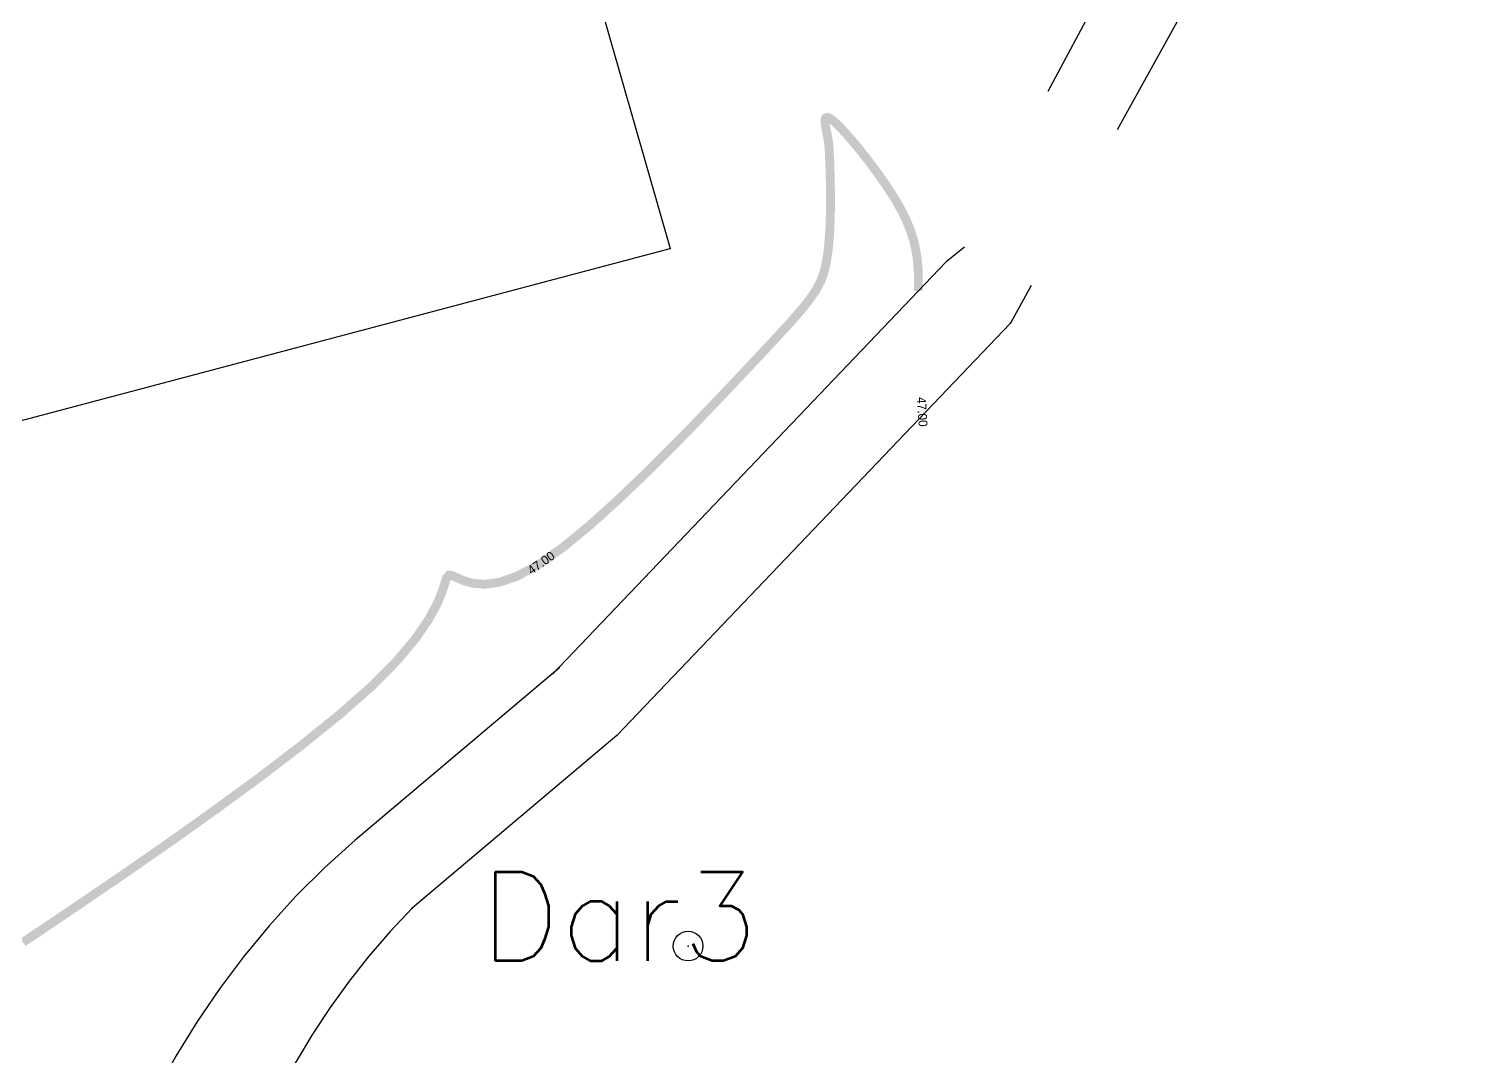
# Model space of a CAD drawing. Header units: metres. Extents: x 64 to 796628, y 142 to 671743.
# Drawn here: x 191.51 to 239.87, y 317.66 to 352.33 of the extents above; entities that cross this region are included whole.
import ezdxf
from ezdxf.enums import TextEntityAlignment as Align

# ---------------------------------------------------------------- set-up
doc = ezdxf.new("R2010")
doc.units = ezdxf.units.M
doc.header["$LTSCALE"] = 2
doc.linetypes.add('ACAD_ISO02W100', pattern=[15, 12, -3])
for name, color, linetype in [('Cotation Courbes de niveau', 246, 'Continuous'), ('COURBE PRINCIPALE', 246, 'Continuous'), ('piste', 7, 'ACAD_ISO02W100'), ('Point Topographie', 1, 'Continuous'), ('texte', 7, 'Continuous')]:
    doc.layers.add(name, color=color, linetype=linetype)
doc.styles.add('Text pro', font='txt.shx', dxfattribs={"height": 5, "bigfont": 'bigfont.shx'})

# ---------------------------------------------------------------- blocks, each defined once
blk = doc.blocks.new('Point topographique')
blk.add_circle((0, 0), 1)
blk.add_point((0, 0))

msp = doc.modelspace()

# ---------------------------------------------------------------- linework, layer by layer
for p, q in [((207.261, 365.522), (213.163, 344.912)), ((207.261, 365.522), (213.163, 344.912)), ((207.261, 365.522), (213.163, 344.912)), ((207.261, 365.522), (213.163, 344.912)), ((207.261, 365.522), (213.163, 344.912)), ((188.278, 338.324), (213.163, 344.912)), ((188.278, 338.324), (213.163, 344.912)), ((188.278, 338.324), (213.163, 344.912)), ((188.278, 338.324), (213.163, 344.912)), ((188.278, 338.324), (213.163, 344.912)), ((223.099, 344.957), (222.482, 344.472)), ((223.099, 344.957), (222.482, 344.472)), ((223.099, 344.957), (222.482, 344.472)), ((223.099, 344.957), (222.482, 344.472)), ((223.099, 344.957), (222.482, 344.472))]:
    msp.add_line(p, q)
for p in [(213.163, 344.912), (213.163, 344.912), (213.163, 344.912), (213.163, 344.912), (213.163, 344.912), (213.163, 344.912), (213.163, 344.912), (213.163, 344.912), (213.163, 344.912), (213.163, 344.912), (213.163, 344.912), (213.163, 344.912), (213.163, 344.912), (213.163, 344.912), (213.163, 344.912), (224.652, 342.4), (224.652, 342.4), (224.652, 342.4), (224.652, 342.4), (224.652, 342.4), (211.366, 328.484), (211.366, 328.484), (211.366, 328.484), (211.366, 328.484), (211.366, 328.484), (204.458, 322.663), (204.458, 322.663), (204.458, 322.663), (204.458, 322.663), (204.458, 322.663), (213.77, 321.38), (213.77, 321.38), (213.77, 321.38), (213.77, 321.38), (213.77, 321.38), (213.77, 321.38), (213.77, 321.38), (213.77, 321.38), (213.77, 321.38), (213.77, 321.38), (213.77, 321.38), (213.77, 321.38), (213.77, 321.38), (213.77, 321.38), (213.77, 321.38), (213.77, 321.38), (213.77, 321.38), (213.77, 321.38), (213.77, 321.38), (213.77, 321.38), (213.77, 321.38), (213.77, 321.38), (213.77, 321.38), (213.77, 321.38), (213.77, 321.38), (213.77, 321.38), (213.77, 321.38), (213.77, 321.38), (213.77, 321.38), (213.77, 321.38), (213.77, 321.38), (213.77, 321.38), (213.77, 321.38), (213.77, 321.38), (213.77, 321.38), (213.77, 321.38), (213.77, 321.38), (213.77, 321.38), (213.77, 321.38), (213.77, 321.38), (213.77, 321.38), (213.77, 321.38), (213.77, 321.38), (213.77, 321.38), (213.77, 321.38), (213.77, 321.38), (213.77, 321.38), (213.77, 321.38), (213.77, 321.38), (213.77, 321.38), (213.77, 321.38), (213.77, 321.38), (213.77, 321.38), (213.77, 321.38), (213.77, 321.38), (213.77, 321.38), (213.77, 321.38), (213.77, 321.38), (213.77, 321.38), (213.77, 321.38), (213.77, 321.38), (213.77, 321.38), (213.77, 321.38), (213.77, 321.38), (213.77, 321.38), (213.77, 321.38), (213.77, 321.38), (213.77, 321.38), (213.77, 321.38), (213.77, 321.38), (213.77, 321.38), (213.77, 321.38), (213.77, 321.38), (213.77, 321.38), (213.77, 321.38), (213.77, 321.38), (213.77, 321.38), (213.77, 321.38), (213.77, 321.38), (213.77, 321.38), (213.77, 321.38), (213.77, 321.38), (213.77, 321.38), (213.77, 321.38), (213.77, 321.38), (213.77, 321.38), (213.77, 321.38), (213.77, 321.38), (213.77, 321.38), (213.77, 321.38), (213.77, 321.38), (213.77, 321.38), (213.77, 321.38), (213.77, 321.38), (213.77, 321.38), (213.77, 321.38), (213.77, 321.38), (213.77, 321.38), (213.77, 321.38), (213.77, 321.38), (213.77, 321.38), (213.77, 321.38), (213.77, 321.38), (213.77, 321.38), (213.77, 321.38)]:
    msp.add_point(p)
at = {"layer": 'COURBE PRINCIPALE', "const_width": 0.3, "elevation": 47, "flags": 128}
msp.add_lwpolyline([(191.321, 321.507), (192.26, 322.134), (193.427, 322.924), (194.778, 323.846), (196.247, 324.866), (197.77, 325.948), (199.283, 327.055), (200.722, 328.153), (202.022, 329.204), (203.119, 330.173), (203.966, 331.031), (204.584, 331.774), (205.014, 332.402), (205.293, 332.917), (205.462, 333.322), (205.559, 333.619), (205.624, 333.808), (205.696, 333.892), (205.809, 333.878), (205.978, 333.801), (206.213, 333.701), (206.522, 333.616), (206.917, 333.588), (207.406, 333.656), (208, 333.861), (208.708, 334.241), (209.533, 334.823), (210.449, 335.575), (211.423, 336.453), (212.421, 337.409), (213.412, 338.398), (214.361, 339.376), (215.236, 340.295), (216.004, 341.111), (216.64, 341.789), (217.151, 342.343), (217.551, 342.797), (217.857, 343.176), (218.084, 343.506), (218.246, 343.811), (218.358, 344.116), (218.436, 344.445), (218.493, 344.818), (218.533, 345.227), (218.559, 345.657), (218.573, 346.095), (218.578, 346.527), (218.575, 346.938), (218.568, 347.316), (218.558, 347.645), (218.548, 347.916), (218.538, 348.134), (218.527, 348.309), (218.515, 348.45), (218.501, 348.566), (218.486, 348.667), (218.467, 348.762), (218.446, 348.861), (218.423, 348.97), (218.402, 349.081), (218.391, 349.184), (218.395, 349.268), (218.42, 349.323), (218.474, 349.339), (218.563, 349.304), (218.692, 349.208), (218.865, 349.045), (219.076, 348.821), (219.315, 348.548), (219.573, 348.237), (219.84, 347.898), (220.107, 347.542), (220.364, 347.181), (220.602, 346.826), (220.814, 346.484), (220.998, 346.154), (221.154, 345.83), (221.283, 345.506), (221.386, 345.178), (221.463, 344.84), (221.514, 344.488), (221.54, 344.115), (221.544, 343.709), (221.541, 343.486)], dxfattribs=at)
msp.add_lwpolyline([(191.321, 321.507), (192.26, 322.134), (193.427, 322.924), (194.778, 323.846), (196.247, 324.866), (197.77, 325.948), (199.283, 327.055), (200.722, 328.153), (202.022, 329.204), (203.119, 330.173), (203.966, 331.031), (204.584, 331.774), (205.014, 332.402), (205.293, 332.917), (205.462, 333.322), (205.559, 333.619), (205.624, 333.808), (205.696, 333.892), (205.809, 333.878), (205.978, 333.801), (206.213, 333.701), (206.522, 333.616), (206.917, 333.588), (207.406, 333.656), (208, 333.861), (208.708, 334.241), (209.533, 334.823), (210.449, 335.575), (211.423, 336.453), (212.421, 337.409), (213.412, 338.398), (214.361, 339.376), (215.236, 340.295), (216.004, 341.111), (216.64, 341.789), (217.151, 342.343), (217.551, 342.797), (217.857, 343.176), (218.084, 343.506), (218.246, 343.811), (218.358, 344.116), (218.436, 344.445), (218.493, 344.818), (218.533, 345.227), (218.559, 345.657), (218.573, 346.095), (218.578, 346.527), (218.575, 346.938), (218.568, 347.316), (218.558, 347.645), (218.548, 347.916), (218.538, 348.134), (218.527, 348.309), (218.515, 348.45), (218.501, 348.566), (218.486, 348.667), (218.467, 348.762), (218.446, 348.861), (218.423, 348.97), (218.402, 349.081), (218.391, 349.184), (218.395, 349.268), (218.42, 349.323), (218.474, 349.339), (218.563, 349.304), (218.692, 349.208), (218.865, 349.045), (219.076, 348.821), (219.315, 348.548), (219.573, 348.237), (219.84, 347.898), (220.107, 347.542), (220.364, 347.181), (220.602, 346.826), (220.814, 346.484), (220.998, 346.154), (221.154, 345.83), (221.283, 345.506), (221.386, 345.178), (221.463, 344.84), (221.514, 344.488), (221.54, 344.115), (221.544, 343.709), (221.541, 343.486)], dxfattribs=at)
msp.add_lwpolyline([(191.321, 321.507), (192.26, 322.134), (193.427, 322.924), (194.778, 323.846), (196.247, 324.866), (197.77, 325.948), (199.283, 327.055), (200.722, 328.153), (202.022, 329.204), (203.119, 330.173), (203.966, 331.031), (204.584, 331.774), (205.014, 332.402), (205.293, 332.917), (205.462, 333.322), (205.559, 333.619), (205.624, 333.808), (205.696, 333.892), (205.809, 333.878), (205.978, 333.801), (206.213, 333.701), (206.522, 333.616), (206.917, 333.588), (207.406, 333.656), (208, 333.861), (208.708, 334.241), (209.533, 334.823), (210.449, 335.575), (211.423, 336.453), (212.421, 337.409), (213.412, 338.398), (214.361, 339.376), (215.236, 340.295), (216.004, 341.111), (216.64, 341.789), (217.151, 342.343), (217.551, 342.797), (217.857, 343.176), (218.084, 343.506), (218.246, 343.811), (218.358, 344.116), (218.436, 344.445), (218.493, 344.818), (218.533, 345.227), (218.559, 345.657), (218.573, 346.095), (218.578, 346.527), (218.575, 346.938), (218.568, 347.316), (218.558, 347.645), (218.548, 347.916), (218.538, 348.134), (218.527, 348.309), (218.515, 348.45), (218.501, 348.566), (218.486, 348.667), (218.467, 348.762), (218.446, 348.861), (218.423, 348.97), (218.402, 349.081), (218.391, 349.184), (218.395, 349.268), (218.42, 349.323), (218.474, 349.339), (218.563, 349.304), (218.692, 349.208), (218.865, 349.045), (219.076, 348.821), (219.315, 348.548), (219.573, 348.237), (219.84, 347.898), (220.107, 347.542), (220.364, 347.181), (220.602, 346.826), (220.814, 346.484), (220.998, 346.154), (221.154, 345.83), (221.283, 345.506), (221.386, 345.178), (221.463, 344.84), (221.514, 344.488), (221.54, 344.115), (221.544, 343.709), (221.541, 343.486)], dxfattribs=at)
msp.add_lwpolyline([(191.321, 321.507), (192.26, 322.134), (193.427, 322.924), (194.778, 323.846), (196.247, 324.866), (197.77, 325.948), (199.283, 327.055), (200.722, 328.153), (202.022, 329.204), (203.119, 330.173), (203.966, 331.031), (204.584, 331.774), (205.014, 332.402), (205.293, 332.917), (205.462, 333.322), (205.559, 333.619), (205.624, 333.808), (205.696, 333.892), (205.809, 333.878), (205.978, 333.801), (206.213, 333.701), (206.522, 333.616), (206.917, 333.588), (207.406, 333.656), (208, 333.861), (208.708, 334.241), (209.533, 334.823), (210.449, 335.575), (211.423, 336.453), (212.421, 337.409), (213.412, 338.398), (214.361, 339.376), (215.236, 340.295), (216.004, 341.111), (216.64, 341.789), (217.151, 342.343), (217.551, 342.797), (217.857, 343.176), (218.084, 343.506), (218.246, 343.811), (218.358, 344.116), (218.436, 344.445), (218.493, 344.818), (218.533, 345.227), (218.559, 345.657), (218.573, 346.095), (218.578, 346.527), (218.575, 346.938), (218.568, 347.316), (218.558, 347.645), (218.548, 347.916), (218.538, 348.134), (218.527, 348.309), (218.515, 348.45), (218.501, 348.566), (218.486, 348.667), (218.467, 348.762), (218.446, 348.861), (218.423, 348.97), (218.402, 349.081), (218.391, 349.184), (218.395, 349.268), (218.42, 349.323), (218.474, 349.339), (218.563, 349.304), (218.692, 349.208), (218.865, 349.045), (219.076, 348.821), (219.315, 348.548), (219.573, 348.237), (219.84, 347.898), (220.107, 347.542), (220.364, 347.181), (220.602, 346.826), (220.814, 346.484), (220.998, 346.154), (221.154, 345.83), (221.283, 345.506), (221.386, 345.178), (221.463, 344.84), (221.514, 344.488), (221.54, 344.115), (221.544, 343.709), (221.541, 343.486)], dxfattribs=at)
msp.add_lwpolyline([(191.321, 321.507), (192.26, 322.134), (193.427, 322.924), (194.778, 323.846), (196.247, 324.866), (197.77, 325.948), (199.283, 327.055), (200.722, 328.153), (202.022, 329.204), (203.119, 330.173), (203.966, 331.031), (204.584, 331.774), (205.014, 332.402), (205.293, 332.917), (205.462, 333.322), (205.559, 333.619), (205.624, 333.808), (205.696, 333.892), (205.809, 333.878), (205.978, 333.801), (206.213, 333.701), (206.522, 333.616), (206.917, 333.588), (207.406, 333.656), (208, 333.861), (208.708, 334.241), (209.533, 334.823), (210.449, 335.575), (211.423, 336.453), (212.421, 337.409), (213.412, 338.398), (214.361, 339.376), (215.236, 340.295), (216.004, 341.111), (216.64, 341.789), (217.151, 342.343), (217.551, 342.797), (217.857, 343.176), (218.084, 343.506), (218.246, 343.811), (218.358, 344.116), (218.436, 344.445), (218.493, 344.818), (218.533, 345.227), (218.559, 345.657), (218.573, 346.095), (218.578, 346.527), (218.575, 346.938), (218.568, 347.316), (218.558, 347.645), (218.548, 347.916), (218.538, 348.134), (218.527, 348.309), (218.515, 348.45), (218.501, 348.566), (218.486, 348.667), (218.467, 348.762), (218.446, 348.861), (218.423, 348.97), (218.402, 349.081), (218.391, 349.184), (218.395, 349.268), (218.42, 349.323), (218.474, 349.339), (218.563, 349.304), (218.692, 349.208), (218.865, 349.045), (219.076, 348.821), (219.315, 348.548), (219.573, 348.237), (219.84, 347.898), (220.107, 347.542), (220.364, 347.181), (220.602, 346.826), (220.814, 346.484), (220.998, 346.154), (221.154, 345.83), (221.283, 345.506), (221.386, 345.178), (221.463, 344.84), (221.514, 344.488), (221.54, 344.115), (221.544, 343.709), (221.541, 343.486)], dxfattribs=at)
at = {"layer": 'piste'}
for p, q in [((237.246, 371.369), (223.099, 344.957)), ((237.246, 371.369), (223.099, 344.957)), ((237.246, 371.369), (223.099, 344.957)), ((237.246, 371.369), (223.099, 344.957)), ((237.246, 371.369), (223.099, 344.957)), ((239.871, 369.917), (224.652, 342.4)), ((239.871, 369.917), (224.652, 342.4)), ((239.871, 369.917), (224.652, 342.4)), ((239.871, 369.917), (224.652, 342.4)), ((239.871, 369.917), (224.652, 342.4)), ((239.871, 369.917), (225.506, 343.945)), ((239.871, 369.917), (225.506, 343.945)), ((239.871, 369.917), (225.506, 343.945)), ((239.871, 369.917), (225.506, 343.945)), ((239.871, 369.917), (225.506, 343.945)), ((239.871, 369.917), (225.506, 343.945)), ((239.871, 369.917), (225.506, 343.945)), ((239.871, 369.917), (225.506, 343.945)), ((239.871, 369.917), (225.506, 343.945)), ((239.871, 369.917), (225.506, 343.945)), ((239.871, 369.917), (225.506, 343.945)), ((239.871, 369.917), (225.506, 343.945)), ((239.871, 369.917), (225.506, 343.945)), ((239.871, 369.917), (225.506, 343.945)), ((239.871, 369.917), (225.506, 343.945)), ((239.871, 369.917), (225.506, 343.945)), ((239.871, 369.917), (225.506, 343.945)), ((239.871, 369.917), (225.506, 343.945)), ((239.871, 369.917), (225.506, 343.945)), ((239.871, 369.917), (225.506, 343.945)), ((222.482, 344.472), (209.196, 330.555)), ((222.482, 344.472), (209.196, 330.555)), ((222.482, 344.472), (209.196, 330.555)), ((222.482, 344.472), (209.196, 330.555)), ((222.482, 344.472), (209.196, 330.555)), ((224.652, 342.4), (211.366, 328.484)), ((224.652, 342.4), (211.366, 328.484)), ((224.652, 342.4), (211.366, 328.484)), ((224.652, 342.4), (211.366, 328.484)), ((224.652, 342.4), (211.366, 328.484)), ((209.436, 330.774), (202.529, 324.953)), ((209.436, 330.774), (202.529, 324.953)), ((209.436, 330.774), (202.529, 324.953)), ((209.436, 330.774), (202.529, 324.953)), ((209.436, 330.774), (202.529, 324.953)), ((211.366, 328.484), (204.458, 322.663)), ((211.366, 328.484), (204.458, 322.663)), ((211.366, 328.484), (204.458, 322.663)), ((211.366, 328.484), (204.458, 322.663)), ((211.366, 328.484), (204.458, 322.663))]:
    msp.add_line(p, q, dxfattribs=at)
for centre, radius, start, end in [((221.021, 303.47), 28.346, 130.7211, 174.636), ((221.021, 303.47), 28.346, 130.7211, 174.636), ((221.021, 303.47), 28.346, 130.7211, 174.636), ((221.021, 303.47), 28.346, 130.7211, 174.636), ((221.021, 303.47), 28.346, 130.7211, 174.636), ((222.22, 305.182), 24.921, 135.4558, 175.3246), ((222.22, 305.182), 24.921, 135.4558, 175.3246), ((222.22, 305.182), 24.921, 135.4558, 175.3246), ((222.22, 305.182), 24.921, 135.4558, 175.3246), ((222.22, 305.182), 24.921, 135.4558, 175.3246)]:
    msp.add_arc(centre, radius, start, end, dxfattribs=at)

# ---------------------------------------------------------------- block references
at = {"layer": 'Point Topographie', "xscale": 0.5, "yscale": 0.5, "zscale": 0.5}
msp.add_blockref('Point topographique', (213.77, 321.38), dxfattribs=at)
msp.add_blockref('Point topographique', (213.77, 321.38), dxfattribs=at)
msp.add_blockref('Point topographique', (213.77, 321.38), dxfattribs=at)
msp.add_blockref('Point topographique', (213.77, 321.38), dxfattribs=at)
msp.add_blockref('Point topographique', (213.77, 321.38), dxfattribs=at)

# ---------------------------------------------------------------- texts
at = {"layer": 'Cotation Courbes de niveau'}
for rotation, oblique, p in [(273.6831, 360, (221.674, 339.406, 47)), (273.6831, 360, (221.674, 339.406, 47)), (273.6831, 360, (221.674, 339.406, 47)), (273.6831, 360, (221.674, 339.406, 47)), (273.6831, 360, (221.674, 339.406, 47)), (273.6831, 360, (221.674, 339.406, 47)), (273.6831, 360, (221.674, 339.406, 47)), (273.6831, 360, (221.674, 339.406, 47)), (273.6831, 360, (221.674, 339.406, 47)), (273.6831, 360, (221.674, 339.406, 47)), (35.2102, 0, (208.808, 334.311, 47)), (35.2102, 0, (208.808, 334.311, 47)), (35.2102, 0, (208.808, 334.311, 47)), (35.2102, 0, (208.808, 334.311, 47)), (35.2102, 0, (208.808, 334.311, 47)), (35.2102, 0, (208.808, 334.311, 47)), (35.2102, 0, (208.808, 334.311, 47)), (35.2102, 0, (208.808, 334.311, 47)), (35.2102, 0, (208.808, 334.311, 47)), (35.2102, 0, (208.808, 334.311, 47)), (35.2102, 0, (208.808, 334.311, 47)), (35.2102, 0, (208.808, 334.311, 47)), (35.2102, 0, (208.808, 334.311, 47)), (35.2102, 0, (208.808, 334.311, 47)), (35.2102, 0, (208.808, 334.311, 47))]:
    msp.add_text('47.00', height=0.3, rotation=rotation, dxfattribs=dict(at, oblique=oblique)).set_placement(p, align=Align.MIDDLE_CENTER)
at = {"layer": 'texte', "insert": (206.74, 323.883), "char_height": 3, "width": 22.56687, "attachment_point": 1, "style": 'Text pro'}
msp.add_mtext('Dar3', dxfattribs=at)
msp.add_mtext('Dar3', dxfattribs=at)
msp.add_mtext('Dar3', dxfattribs=at)
msp.add_mtext('Dar3', dxfattribs=at)
msp.add_mtext('Dar3', dxfattribs=at)

doc.saveas('drawing.dxf')
